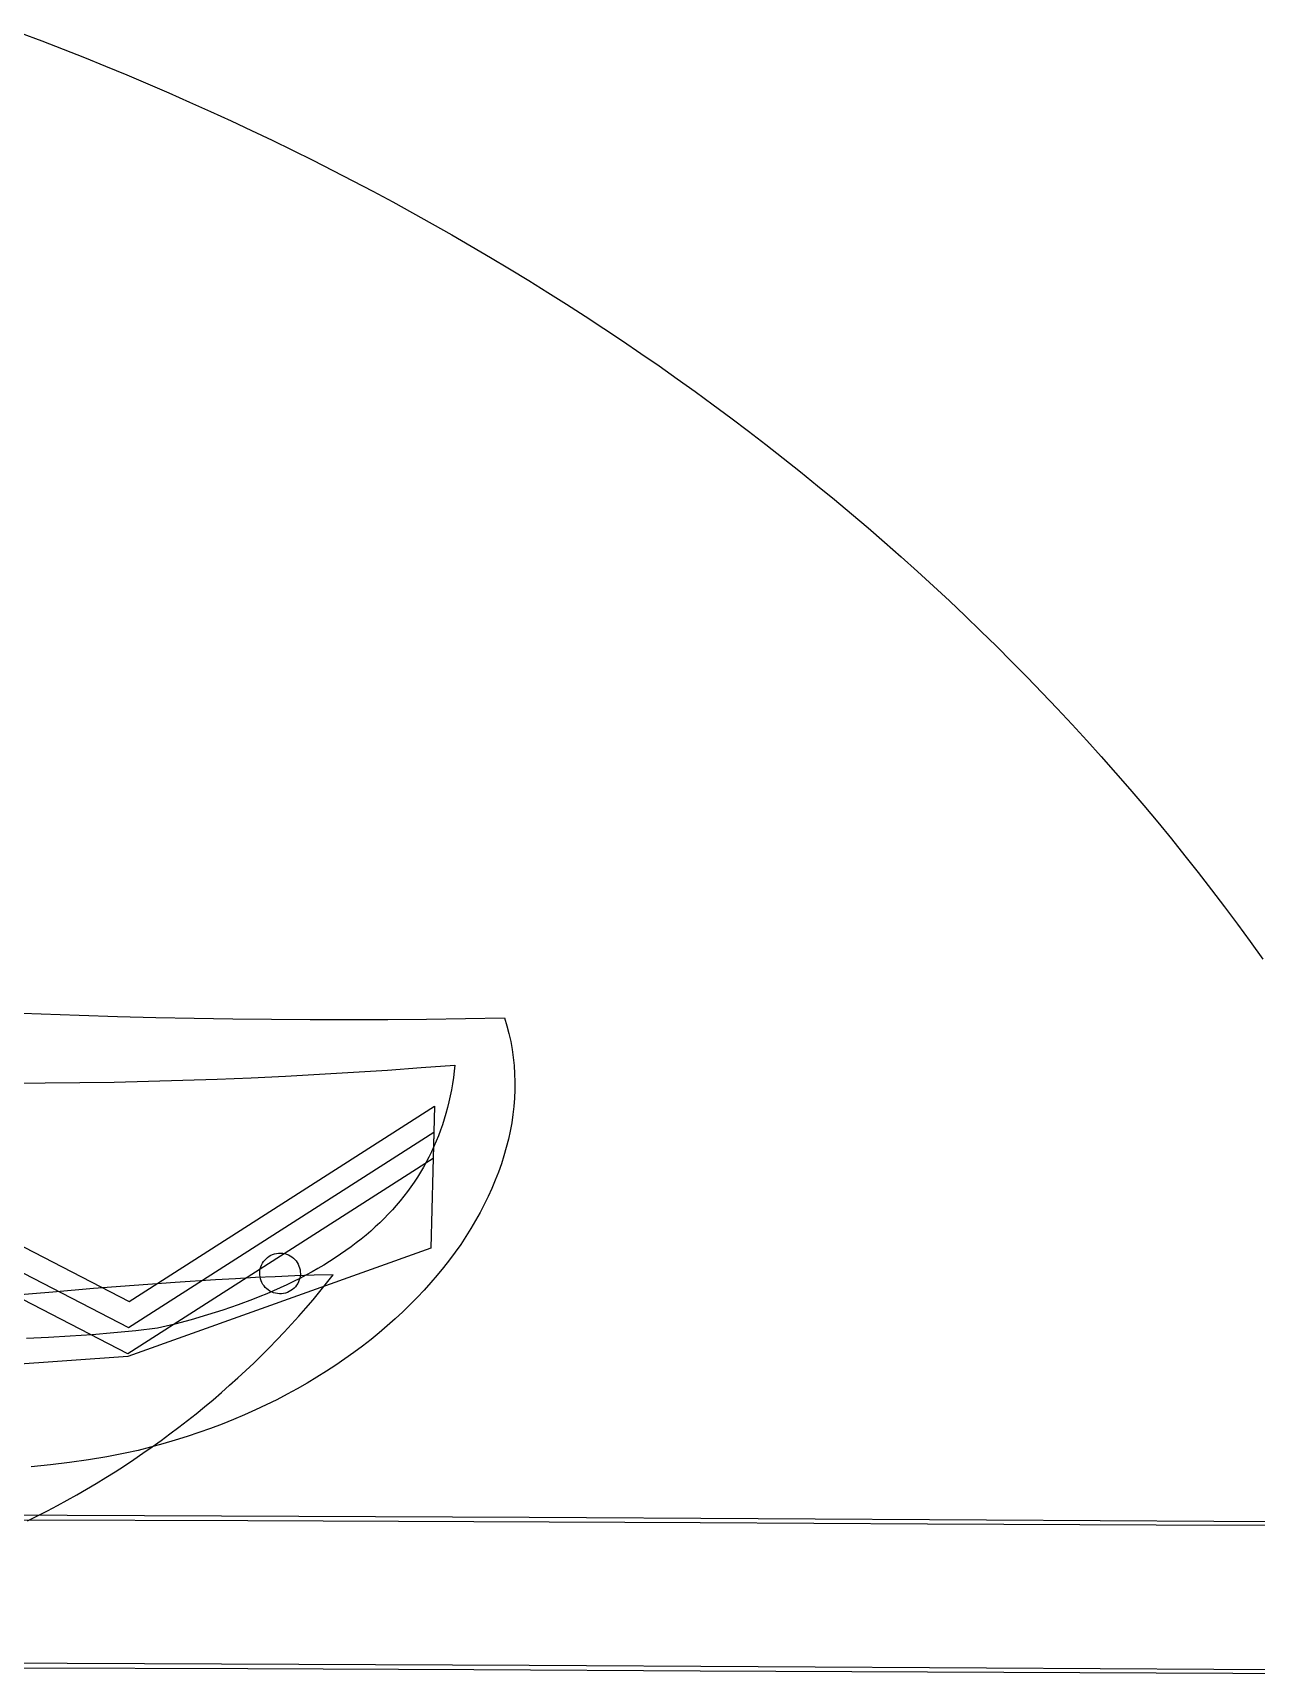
# Model space of a CAD drawing. Header units: millimetres. Extents: x 0 to 2228, y 0 to 1270.
# Drawn here: x 1437.2 to 1789.3, y 740.4 to 1213 of the extents above; entities that cross this region are included whole.
import ezdxf

# ---------------------------------------------------------------- set-up
doc = ezdxf.new("R2010")
doc.units = ezdxf.units.MM
for name, color, linetype in [('CUT_CABINET', 1, 'Continuous'), ('DETAIL_ENGRAVE', 8, 'Continuous'), ('VINYL_GOLD', 2, 'Continuous'), ('VINYL_GREEN', 3, 'Continuous'), ('VINYL_RED', 1, 'Continuous')]:
    doc.layers.add(name, color=color, linetype=linetype)

msp = doc.modelspace()

# ---------------------------------------------------------------- linework, layer by layer
at = {"layer": 'CUT_CABINET'}
msp.add_lwpolyline([(1433.57, 1213.01), (1439.76, 1210.68), (1445.92, 1208.3), (1452.06, 1205.88), (1458.17, 1203.41), (1464.25, 1200.9), (1470.31, 1198.34), (1476.34, 1195.74), (1482.34, 1193.1), (1488.32, 1190.42), (1494.27, 1187.69), (1500.19, 1184.92), (1506.08, 1182.11), (1511.95, 1179.25), (1517.78, 1176.35), (1523.59, 1173.41), (1529.36, 1170.43), (1535.11, 1167.41), (1540.82, 1164.34), (1546.51, 1161.24), (1552.16, 1158.09), (1557.78, 1154.9), (1563.37, 1151.67), (1568.93, 1148.4), (1574.45, 1145.09), (1579.95, 1141.73), (1585.41, 1138.34), (1590.83, 1134.91), (1596.22, 1131.44), (1601.58, 1127.92), (1606.9, 1124.37), (1612.19, 1120.78), (1617.45, 1117.15), (1622.66, 1113.48), (1627.84, 1109.77), (1632.99, 1106.02), (1638.1, 1102.23), (1643.17, 1098.4), (1648.2, 1094.54), (1653.2, 1090.63), (1658.16, 1086.69), (1663.08, 1082.71), (1667.96, 1078.7), (1672.81, 1074.64), (1677.61, 1070.55), (1682.37, 1066.42), (1687.1, 1062.25), (1691.78, 1058.05), (1696.42, 1053.81), (1701.02, 1049.53), (1705.59, 1045.22), (1710.1, 1040.87), (1714.58, 1036.48), (1719.01, 1032.06), (1723.41, 1027.6), (1727.75, 1023.1), (1732.06, 1018.57), (1736.32, 1014.01), (1740.54, 1009.41), (1744.71, 1004.77), (1748.84, 1000.1), (1752.92, 995.39), (1756.96, 990.65), (1760.95, 985.88), (1764.89, 981.07), (1768.79, 976.23), (1772.64, 971.35), (1776.45, 966.44), (1780.2, 961.49), (1783.91, 956.51), (1787.57, 951.5), (1791.18, 946.46)], dxfattribs=at)
at = {"layer": 'DETAIL_ENGRAVE'}
for points in [[(908.16, 784.43), (940.72, 784.46), (973.41, 784.54), (1006.23, 784.66), (1039.21, 784.85), (1072.35, 785.09), (1105.68, 785.39), (1140.57, 785.75), (1175.27, 786.04), (1209.8, 786.27), (1244.15, 786.43), (1278.34, 786.55), (1312.37, 786.61), (1346.26, 786.63), (1380.01, 786.61), (1413.63, 786.55), (1447.13, 786.46), (1513.78, 786.2), (1580.05, 785.87), (1645.99, 785.5), (1711.66, 785.12), (1777.15, 784.78), (1842.5, 784.51)], [(1826.79, 783.35), (1760.5, 783.6), (1694.7, 783.9), (1629.28, 784.23), (1564.11, 784.55), (1499.1, 784.84), (1434.11, 785.06), (1401.6, 785.13), (1369.04, 785.18), (1336.45, 785.19), (1303.78, 785.16), (1271.04, 785.1), (1238.21, 784.98), (1205.27, 784.82), (1172.21, 784.61), (1139.02, 784.34), (1105.68, 784), (1072.35, 783.7), (1039.21, 783.45), (1006.23, 783.27), (973.41, 783.15), (940.72, 783.07), (908.16, 783.04)], [(908.16, 741.82), (940.72, 741.85), (973.41, 741.93), (1006.23, 742.05), (1039.21, 742.24), (1072.35, 742.48), (1105.68, 742.78), (1140.57, 743.14), (1175.27, 743.43), (1209.8, 743.65), (1244.15, 743.82), (1278.34, 743.94), (1312.37, 744), (1346.26, 744.02), (1380.01, 744), (1413.63, 743.94), (1447.13, 743.85), (1513.78, 743.59), (1580.05, 743.26), (1645.99, 742.89), (1711.66, 742.51), (1777.15, 742.17), (1842.5, 741.9)], [(1826.79, 740.74), (1760.5, 740.98), (1694.7, 741.29), (1629.28, 741.62), (1564.11, 741.94), (1499.1, 742.23), (1434.11, 742.45), (1401.6, 742.52), (1369.04, 742.57), (1336.45, 742.58), (1303.78, 742.55), (1271.04, 742.49), (1238.21, 742.37), (1205.27, 742.21), (1172.21, 742), (1139.02, 741.72), (1105.68, 741.39), (1072.35, 741.08), (1039.21, 740.84), (1006.23, 740.66), (973.41, 740.53), (940.72, 740.46), (908.16, 740.43)]]:
    msp.add_lwpolyline(points, dxfattribs=at)
at = {"layer": 'VINYL_GOLD'}
for points in [[(690.97, 974.1), (776.19, 930.08), (863.74, 975.15), (948.37, 908.86), (1035.48, 937.22), (1120.25, 876.5), (1207.36, 904.86), (1292.21, 846.92), (1379.76, 891.99), (1464.98, 847.97), (1552.82, 904.17), (1552.42, 889.14), (1464.58, 832.93), (1379.37, 876.95), (1291.82, 831.88), (1206.97, 889.83), (1119.86, 861.46), (1035.08, 922.19), (947.97, 893.82), (863.34, 960.12), (775.79, 915.05), (690.58, 959.07)], [(1514.22, 855.87), (1514.17, 855.27), (1514.07, 854.7), (1513.91, 854.14), (1513.7, 853.61), (1513.44, 853.1), (1513.13, 852.63), (1512.79, 852.19), (1512.4, 851.78), (1511.97, 851.41), (1511.51, 851.09), (1511.02, 850.81), (1510.51, 850.58), (1509.96, 850.39), (1509.4, 850.26), (1508.82, 850.19), (1508.22, 850.18), (1507.62, 850.22), (1507.04, 850.33), (1506.49, 850.49), (1505.95, 850.7), (1505.45, 850.96), (1504.98, 851.26), (1504.53, 851.61), (1504.13, 852), (1503.76, 852.42), (1503.44, 852.88), (1503.16, 853.37), (1502.92, 853.89), (1502.74, 854.43), (1502.61, 855), (1502.54, 855.58), (1502.52, 856.18), (1502.57, 856.77), (1502.67, 857.35), (1502.83, 857.91), (1503.04, 858.44), (1503.3, 858.95), (1503.61, 859.42), (1503.96, 859.86), (1504.35, 860.27), (1504.77, 860.63), (1505.23, 860.96), (1505.72, 861.24), (1506.24, 861.47), (1506.78, 861.65), (1507.34, 861.78), (1507.93, 861.86), (1508.52, 861.87), (1509.12, 861.82), (1509.7, 861.72), (1510.26, 861.56), (1510.79, 861.35), (1511.29, 861.09), (1511.77, 860.79), (1512.21, 860.44), (1512.61, 860.05), (1512.98, 859.62), (1513.3, 859.17), (1513.59, 858.68), (1513.82, 858.16), (1514, 857.62), (1514.13, 857.05), (1514.2, 856.47)]]:
    msp.add_lwpolyline(points, close=True, dxfattribs=at)
for points in [[(1428.66, 931.11), (1439.6, 930.69), (1450.57, 930.32), (1461.57, 929.99), (1472.6, 929.71), (1483.66, 929.48), (1494.75, 929.31), (1505.87, 929.18), (1517, 929.11), (1528.16, 929.09), (1539.34, 929.12), (1550.54, 929.21), (1561.75, 929.35), (1572.98, 929.55), (1573.66, 927.31), (1574.25, 925.04), (1574.75, 922.76), (1575.17, 920.47), (1575.49, 918.16), (1575.73, 915.84), (1575.88, 913.51), (1575.95, 911.17), (1575.93, 908.82), (1575.83, 906.47), (1575.65, 904.11), (1575.38, 901.75), (1575.03, 899.38), (1574.59, 897.01), (1574.08, 894.65), (1573.49, 892.28), (1572.81, 889.91), (1572.06, 887.55), (1571.23, 885.19), (1570.32, 882.84), (1569.34, 880.5), (1568.28, 878.16), (1567.14, 875.83), (1565.93, 873.52), (1564.65, 871.21), (1563.29, 868.92), (1561.86, 866.65), (1560.35, 864.39), (1558.78, 862.15), (1557.13, 859.92), (1555.42, 857.72), (1553.63, 855.53), (1551.78, 853.37), (1549.85, 851.24), (1547.87, 849.12), (1545.81, 847.04), (1543.69, 844.98), (1541.5, 842.95), (1539.24, 840.94), (1536.93, 838.97), (1534.55, 837.03), (1532.1, 835.13), (1529.6, 833.26), (1527.03, 831.43), (1524.4, 829.63), (1521.72, 827.87), (1518.97, 826.15), (1516.16, 824.48), (1513.3, 822.84), (1510.38, 821.25), (1507.4, 819.7), (1504.37, 818.2), (1501.28, 816.75), (1498.13, 815.35), (1494.94, 813.99), (1491.68, 812.69), (1488.38, 811.44), (1485.02, 810.24), (1481.62, 809.1), (1478.16, 808.01), (1474.65, 806.98), (1471.09, 806.01), (1467.49, 805.1), (1463.83, 804.26), (1458.55, 803.27), (1453.2, 802.39), (1447.79, 801.62), (1442.31, 800.94), (1436.78, 800.37)], [(1435.68, 784.8), (1438.57, 786.24), (1441.44, 787.71), (1444.28, 789.22), (1447.11, 790.76), (1449.92, 792.34), (1452.7, 793.95), (1455.46, 795.59), (1458.2, 797.26), (1460.91, 798.96), (1463.6, 800.7), (1466.27, 802.47), (1468.91, 804.26), (1471.53, 806.09), (1474.12, 807.95), (1476.68, 809.84), (1479.22, 811.75), (1481.73, 813.7), (1484.21, 815.67), (1486.67, 817.67), (1489.09, 819.7), (1491.49, 821.76), (1493.86, 823.84), (1496.2, 825.95), (1498.51, 828.09), (1500.78, 830.25), (1503.03, 832.43), (1505.25, 834.65), (1507.43, 836.88), (1509.58, 839.14), (1511.7, 841.43), (1513.78, 843.74), (1515.83, 846.07), (1517.85, 848.42), (1519.83, 850.8), (1521.77, 853.2), (1523.68, 855.62), (1518.16, 855.48), (1512.58, 855.3), (1506.95, 855.07), (1501.26, 854.81), (1495.53, 854.51), (1489.76, 854.17), (1478.14, 853.42), (1466.42, 852.57), (1454.67, 851.65), (1442.93, 850.68), (1431.24, 849.69)]]:
    msp.add_lwpolyline(points, dxfattribs=at)
at = {"layer": 'VINYL_GREEN'}
msp.add_lwpolyline([(690.78, 966.59), (775.99, 922.56), (863.54, 967.63), (948.17, 901.34), (1035.28, 929.7), (1120.06, 868.98), (1207.17, 897.34), (1292.02, 839.4), (1379.57, 884.47), (1464.78, 840.45), (1552.62, 896.66), (1551.74, 863.25), (1464.56, 832.1), (1378.03, 826), (1291.8, 831.05), (1205.78, 844.44), (1119.84, 860.63), (1033.9, 876.81), (947.95, 892.99), (862.01, 909.17), (775.77, 914.21), (689.1, 902.55)], close=True, dxfattribs=at)
at = {"layer": 'VINYL_RED'}
msp.add_lwpolyline([(1430.89, 910.77), (1440.81, 910.83), (1450.72, 910.94), (1460.63, 911.11), (1470.52, 911.33), (1480.39, 911.61), (1490.26, 911.95), (1500.1, 912.35), (1509.93, 912.81), (1519.73, 913.32), (1529.51, 913.9), (1539.27, 914.54), (1549, 915.24), (1558.7, 916), (1558.5, 914.19), (1558.27, 912.39), (1558, 910.62), (1557.69, 908.87), (1557.35, 907.15), (1556.98, 905.44), (1556.56, 903.75), (1556.11, 902.09), (1555.63, 900.44), (1555.1, 898.82), (1554.55, 897.22), (1553.95, 895.63), (1553.32, 894.07), (1552.65, 892.53), (1551.95, 891.01), (1551.21, 889.51), (1550.44, 888.03), (1549.63, 886.57), (1548.78, 885.13), (1547.89, 883.71), (1546.97, 882.31), (1546.02, 880.93), (1545.02, 879.57), (1544, 878.23), (1542.93, 876.91), (1541.83, 875.61), (1540.69, 874.33), (1539.52, 873.07), (1538.31, 871.83), (1537.06, 870.61), (1535.78, 869.41), (1534.46, 868.23), (1533.11, 867.06), (1531.72, 865.92), (1530.29, 864.79), (1528.82, 863.69), (1527.33, 862.6), (1525.79, 861.53), (1524.22, 860.48), (1522.61, 859.45), (1520.96, 858.44), (1519.28, 857.45), (1517.57, 856.48), (1515.81, 855.52), (1514.02, 854.59), (1512.2, 853.67), (1510.34, 852.77), (1508.44, 851.89), (1506.5, 851.02), (1504.53, 850.18), (1502.52, 849.35), (1500.48, 848.54), (1496.29, 846.98), (1491.94, 845.49), (1487.46, 844.07), (1482.83, 842.72), (1478.05, 841.44), (1473.13, 840.23), (1466.84, 839.53), (1460.56, 838.91), (1454.28, 838.38), (1448, 837.93), (1441.72, 837.56), (1435.44, 837.28)], dxfattribs=at)

doc.saveas('drawing.dxf')
